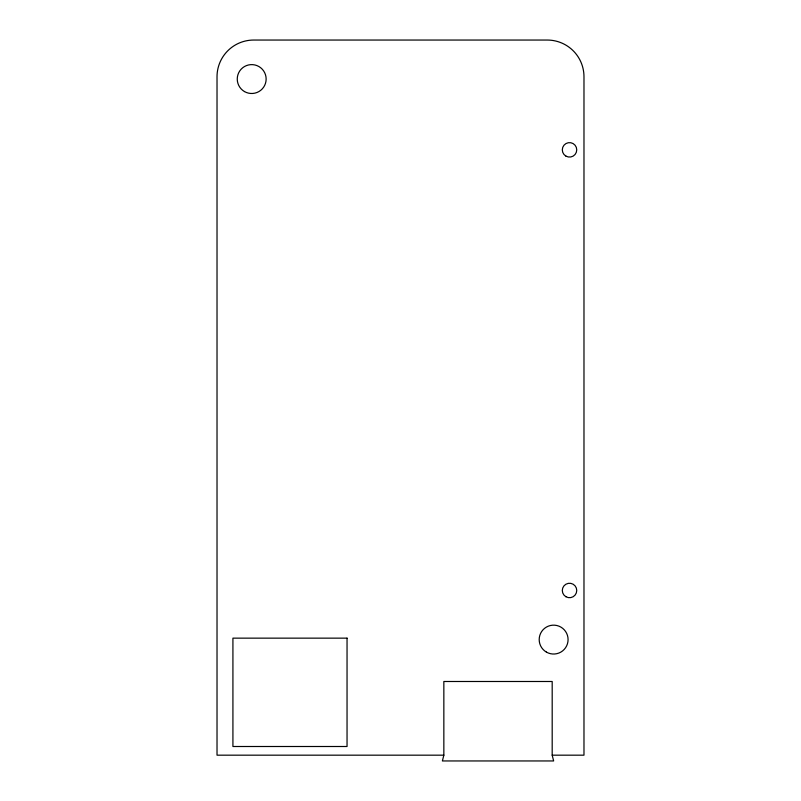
<?xml version="1.0" encoding="UTF-8"?>
<svg xmlns="http://www.w3.org/2000/svg" width="801" height="801" viewBox="0 0 801 801"><rect width="100%" height="100%" fill="white"/><g stroke="black" fill="none" stroke-linecap="round" stroke-linejoin="round"><path stroke-width="1.2" d="M443.844 755.173L442.392 760.95L553.641 760.95L552.189 755.173L552.189 681.491L443.844 681.491L443.844 755.173L217.021 755.173L217.021 76.746A36.696 36.696 0 0 1 253.717 40.05L547.283 40.05A36.696 36.696 0 0 1 583.979 76.746L583.979 755.173L552.189 755.173M347.043 638.147L232.921 638.147L232.921 746.502L347.043 746.502L347.043 638.147M244.475 91.564A14.448 14.448 0 0 0 266.142 79.059A14.448 14.448 0 0 0 244.475 66.543A14.448 14.448 0 0 0 244.475 91.564M546.412 652.104A14.448 14.448 0 0 0 568.079 639.598A14.448 14.448 0 0 0 546.412 627.083A14.448 14.448 0 0 0 546.412 652.104M565.917 156.105A7.219 7.219 0 0 0 576.75 149.847A7.219 7.219 0 0 0 565.917 143.589A7.219 7.219 0 0 0 565.917 156.105M565.917 596.735A7.219 7.219 0 0 0 576.75 590.477A7.219 7.219 0 0 0 565.917 584.219A7.219 7.219 0 0 0 565.917 596.735"/></g></svg>
